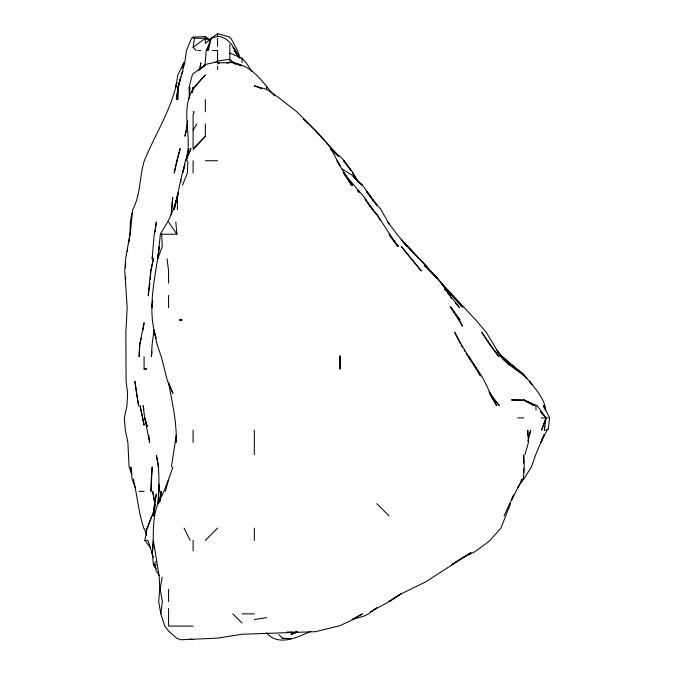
<?xml version="1.0" encoding="UTF-8"?>
<svg xmlns="http://www.w3.org/2000/svg" width="674" height="674" viewBox="0 0 674 674"><rect width="100%" height="100%" fill="white"/><g stroke="black" fill="none" stroke-linecap="round" stroke-linejoin="round"><path stroke-width="1.01" d="M527.75 435.261L527.767 430.164L528.467 442.405L524.936 454.655M152.425 552.621C154.262 536.293 151.49 519.216 158.019 503.638C159.039 487.588 159.982 471.202 156.351 455.405L158.693 466.897M177.397 209.732L177.523 197.49M154.093 512.821L154.413 503.638L156.351 493.991L154.936 502.669M187.861 160.749L187.414 172.999L182.469 185.24M544.862 430.164L544.432 430.164L544.575 426.078M189.234 98.497L189.697 87.275L189.512 98.497L189.032 87.275L192.284 75.025L193.093 73.769L205.334 65.075L200.439 69.051M523.723 462.996L523.723 455.194L524.237 466.897L523.386 479.147L517.303 488.128M171.12 214.838L172.704 197.49L171.828 208.713M160.412 498.533L160.833 491.388L159.73 501.599M176.268 440.366L176.133 442.405C177.001 422.295 172.131 402.547 168.593 382.883L172.999 393.422L167.531 381.181L161.288 356.689L157.05 344.439L154.439 332.198L156.073 338.23C146.654 308.187 155.534 276.744 159.393 246.473L158.988 249.532M154.186 512.821L154.649 505.677L152.72 515.88L154.607 504.658M159.384 484.244L157.969 503.638L163.858 491.388L168.593 479.382M150.226 279.129L150.883 270.965L153.402 258.715L150.74 270.965L148.196 295.456L149.889 283.206M158.811 491.388L159.393 484.244M125.389 267.907L125.726 263.82M154.262 512.821L155.087 503.638L153.554 515.88M161.617 234.223L162.282 246.473L157.775 258.715L160.361 234.223L168.593 220.23L173.159 209.732L176.883 198.434L174.633 206.91M186.639 158.71C192.503 135.036 179.309 108.615 194.154 87.275L205.241 75.025L194.373 87.275L193.093 89.507M155.172 232.185L155.408 230.146M155.643 228.107L156.351 221.982L154.228 234.223L152.139 258.715L152.619 255.657M152.004 351.584L151.406 356.689L152.113 344.439L153.992 330.15M152.61 301.581L151.877 307.706L152.712 300.562M352.291 619.339L362.452 613.854L352.291 619.836L340.041 625.615L315.55 631.681L242.067 634.242L217.584 638.126L180.843 639.769L176.824 638.345L168.593 631.007L164.717 626.095L160.85 613.854L162.35 601.604L160.159 589.362L162.148 577.113M176.259 435.261L171.373 466.897M544.432 430.164L546.007 417.914L537.22 405.672L523.723 400.027L528.062 402.134M546.007 430.164L548.223 429.06L549.655 417.914L543.547 405.672L544.415 408.495M157.775 258.715L158.719 251.579M128.616 243.415C130.731 232.244 131.43 220.887 132.719 209.732C140.697 194.702 139.35 177.329 144.101 161.398L144.287 160.749C155.062 134.623 170.834 110.511 176.832 82.565M199.967 68.908L200.844 62.783L199.673 69.928M159.814 501.599L161.322 491.388L159.283 502.619M142.93 330.294L144.101 322.694L139.72 344.439L139.088 356.689L139.804 344.439L141.22 338.314M177.523 92.38L176.361 99.525L178.02 87.275L184.794 62.783L186.471 50.533L191.517 38.292L193.093 37.129L205.334 36.607L209.951 40.044M177.852 90.333L178.349 87.275M127.335 251.579L127.672 249.532M196.21 50.533L193.093 47.332L194.575 38.292M153.689 332.198L154.026 330.15M131.851 213.228L130.352 221.982L129.922 234.223L125.659 258.715L124.757 270.965L127.159 307.706L125.878 332.198L125.996 368.931L126.097 381.181L127.613 393.422L126.956 405.672L124.345 417.914L125.313 430.164L127.858 442.405L129.079 466.897L131.851 474.589M186.934 158.71L188.771 148.507L186.108 160.749L187.136 156.983M150.496 547.726L144.868 540.38L147.092 528.13L151.861 515.88L147.48 528.13M192.149 92.38L193.093 87.275L192.082 92.38M187.776 120.949L184.92 136.258L186.454 130.604M185.982 160.749L187.65 152.585M192.646 90.611L193.093 88.631L192.233 91.605M208.317 50.533L211.131 38.292L217.584 33.7L229.834 36.986L229.834 38.292M176.933 198.51L174.136 209.732L182.384 172.999L184.962 164.515M178.576 86.339L180.843 77.021L178.02 87.275L177.725 99.525L178.02 87.275L178.821 85.48M174.608 206.674L178.231 192.781M527.969 441.386L530.767 430.164L528.879 435.817M176.933 82.565L175.687 87.275L177.852 75.025L183.859 62.783L184.583 62.783M165.349 491.388L168.711 479.147L173.007 466.897M184.238 167.346L182.637 172.999L185.392 160.749L191.02 148.507L188.004 156.039M182.047 68.175L183.859 62.783M239.278 57.534C234.594 48.41 229.202 37.188 217.584 36.329L211.131 38.292L206.573 50.533L208.401 47.037M177.035 197.49L178.425 193.758M510.521 503.638L500.908 528.13L489.964 540.38L486.982 542.89L474.74 551.854L462.499 557.769L451.386 564.871L471.008 552.621L425.757 581.831L401.266 593.786L389.024 601.604L401.266 593.642L389.201 601.604L370.228 611.925M544.044 434.873L535.973 454.082L531.424 466.897L523.824 479.147L520.665 482.053M511.482 500.394L513.647 494.994L504.068 515.88M543.977 434.873L540.927 442.405L547.018 430.164M181.373 75.025L183.008 71.259M206.817 50.533L208.569 47.037M511.482 500.226L522.24 479.147L520.707 481.767M208.645 46.161L206.252 50.533L204.862 65.841M193.093 130.149L196.783 124.016M156.351 561.307L153.436 564.871L155.863 568.578M193.093 149.771L205.334 136.434L205.334 124.016M205.334 540.38L217.584 528.13M205.334 136.434L193.093 148.507L193.093 114.656L194.179 111.766L193.093 111.766M211.164 38.292L205.334 43.414L205.334 36.607M198.451 70.416L205.334 64.493L217.584 61.738M193.093 47.332L205.334 38.292L210.044 39.774M217.584 64.03L219.572 62.783M373.345 609.86L376.774 607.864L368.484 613.854L364.524 615.935L352.291 619.507M215.217 62.345L217.584 61.039L229.834 59.278L235.428 64.367M546.665 429.793L548.223 429.06M296.703 632.035L291.058 634.605L297.647 631.976M310.84 631.294C297.445 637.25 278.345 646.914 266.559 632.827M295.768 631.883L291.058 633.24L297.175 631.926M254.317 619.583L266.559 617.628M293.097 631.9L286.972 632.01M226.944 63.011L229.025 62.783L217.584 62.783M197.76 50.533L200.726 50.533M212.403 50.533L217.584 50.533L217.584 61.924M205.334 160.749L217.584 160.749M160.361 234.223L176.9 234.223L175.813 221.982M144.101 368.931L146.553 368.931L144.101 368.931L144.076 356.689M517.809 417.914L523.723 417.914M541.214 417.914L548.223 417.914M139.223 491.388L144.101 491.388M144.868 540.38L147.951 540.38L152.459 554.348M156.351 564.871L153.436 564.871L152.324 552.621L153.394 540.38L159.258 577.113L159.746 589.362L158.693 601.604L160.85 613.854M242.067 613.854L254.317 613.854M193.093 626.095L168.593 626.095L168.593 608.496M282.676 638.345L282.195 638.345L291.058 638.573L282.676 638.345L278.809 634.571M229.834 62.446C251.899 64.14 261.352 80.846 274.394 95.7M258.841 87.645L261.739 88.757M233.684 62.783L241.132 65.799M231.536 61.393L241.174 65.749M257.881 87.275L254.317 85.825L266.559 89.271L278.809 97.713L296.796 111.766L309.189 124.016L327.791 144.152L330.968 148.507L340.041 166.023L337.034 160.749L351.575 185.24L344.077 172.999L352.182 185.24L343.723 172.999L352.291 185.24L343.605 172.999L364.457 197.49L372.655 209.732L365.106 199.218L376.774 214.821L369.133 205.081L373.076 209.732M229.834 53.153L242.067 58.225L246.12 62.783L251.975 71.478M207.087 39.294L205.334 38.292L193.093 38.292L193.093 37.129M341.743 168.711L352.291 175.299L362.149 185.24L354.566 178.071M331.187 149.729L340.041 156.478L344.304 160.749L351.146 170.581M502.299 356.689L520.682 372.486M427.358 268.26L437.333 278.354M425.757 266.879L424.334 265.522L438.007 278.665L449.929 295.456L459.55 307.706L455.565 302.988M331.069 149.788L333.318 151.717M334.81 152.998L338.55 156.208M502.197 356.689L499.232 353.917L516.335 368.931L511.482 364.533M518.778 370.852L516.655 368.931L523.723 374.112L526.883 378.822M303.3 119.087L315.55 130.385L338.66 155.972M353.016 176.588L362.486 185.24L376.774 205.208L367.077 192.208M232.774 613.854L242.067 623.003M401.266 239.725L418.394 258.024L409.817 249.456M376.774 503.638L389.024 515.88M496.291 349.503L502.164 356.689L497.985 352.173C505.66 366.766 523.588 371.256 531.862 384.753M403.279 242.362L425.757 265.236L430.341 270.965L425.757 266.07L475.726 319.948L486.156 332.198L499.232 353.74M509.401 365.316L499.232 354.238M437.3 278.354C424.965 265.649 413.76 252.127 401.266 239.548L407.298 246.473L396.919 234.223L387.803 221.982L389.024 224.029L381.088 209.732L371.576 198.207M357.515 190.599L358.905 192.132M357.768 190.599L359.099 192.132M441.849 283.965L462.499 307.226L441.849 283.973M450.257 296.695L451.58 298.27M367.001 192.208L371.34 197.49L366.386 190.995M445.851 290.098L450.257 295.456L444.385 288.11L445.539 289.744M389.648 235.748L390.895 237.282M392.774 239.582L398.401 246.473L389.024 234.223M494.59 399.952L499.232 405.672L488.962 391.872M232.816 47.416L235.209 50.533M351.053 170.581L343.605 160.749L352.291 171.643L358.694 182.62M239.632 57.863L234.148 50.533L239.236 57.871M474.74 366.437C484.859 377.962 488.928 392.731 496.603 405.672L489.467 393.422M476.552 368.931L468.287 356.689M447.292 292.187L449.516 295.456M444.318 288.11L445.472 289.744M391.324 237.492L397.668 246.473L376.774 214.13L380.178 220.238M168.593 221.982L176.9 234.223M497.075 350.969L498.693 353.42M159.174 575.335L156.351 570.895L154.54 564.871L155.989 568.426M464.083 349.949L465.127 351.634M466.181 353.319L467.756 355.847M239.371 57.551L235.058 50.533L238.562 56.658M461.21 345.181L462.499 347.413M373.312 200.962L371.837 198.358L373.312 201.004M479.896 375.056L461.243 344.439L454.613 332.198L460.334 343.563M531.061 383.86L529.587 381.181C536.218 390.019 544.963 399.286 545.696 410.769M152.551 554.348L151.599 552.621L153.428 557.331M480.469 375.932L474.74 365.493L468.978 356.689L471.379 361.213M356.546 179.992L352.772 172.999L354.052 175.821M230.929 38.292L237.492 50.533L240.155 58.074M184.044 528.13L190.135 540.38M235.673 51.477L237.989 56.186M144.101 528.526L146.452 533.993M135.28 487.622L132.07 479.147L130.781 466.897L131.716 473.628M143.764 528.13C138.465 512.248 137.226 495.441 133.385 479.147M147.185 426.389L144.792 417.914L147.151 426.389M545.241 409.75L544.204 405.672L544.727 408.73M142.475 416.894L140.049 405.672L144.101 425.218L142.703 417.914M143.907 409.455L143.132 405.672L144.699 417.914L149.603 442.405L148.811 435.261M154.616 501.599L152.686 491.388L154.607 502.619M136.687 394.442L138.617 405.672L134.884 381.181L136.519 393.422M167.051 258.715L168.593 270.965L168.593 283.206M125.575 277.09L125.718 279.129M146.342 528.13L146.587 535.274M535.973 405.672L535.973 410.062M523.723 468.801L523.723 472.609M266.559 87.275L266.559 89.136M254.317 430.164L254.317 454.655M254.317 528.13L254.317 540.38M242.067 58.225L242.067 62.724M229.834 44.526L229.834 62.783M217.584 33.7L217.584 36.118M217.584 38.292L217.584 46.354M217.584 66.338L217.584 69.641M205.334 99.525L205.334 111.766M193.093 160.749L193.093 172.999M193.093 430.164L193.093 442.405M193.093 540.38L193.093 550.877M180.843 179.646L180.843 182.443M168.593 295.456L168.593 307.706M168.593 589.362L168.593 601.604M151.229 479.147L150.968 491.388L152.206 466.897L151.229 479.147M340.041 355.914L340.041 368.931L340.041 355.914M176.765 160.749L174.187 172.999L180.177 148.507L176.765 160.749M546.007 417.914L541.593 430.164L546.058 417.914L540.658 411.662L546.007 417.914M180.843 319.931L179.225 319.948L182.191 319.948L180.843 319.931M523.723 400.162L511.482 399.918L523.723 400.179L534.398 405.672L523.723 400.162M193.093 639.567L190.043 639.255L193.093 639.592M531.264 403.499L523.723 400.027L531.264 403.456M338.575 156.09L330.479 148.507L338.575 156.107M451.091 307.706L450.257 306.763L459.929 319.948L451.091 307.706L462.499 326.123L459.365 319.948L451.091 307.706M421.284 270.965L401.266 246.473L421.284 270.965M498.861 356.689L489.619 344.439L481.657 332.198L498.861 356.689"/></g></svg>
